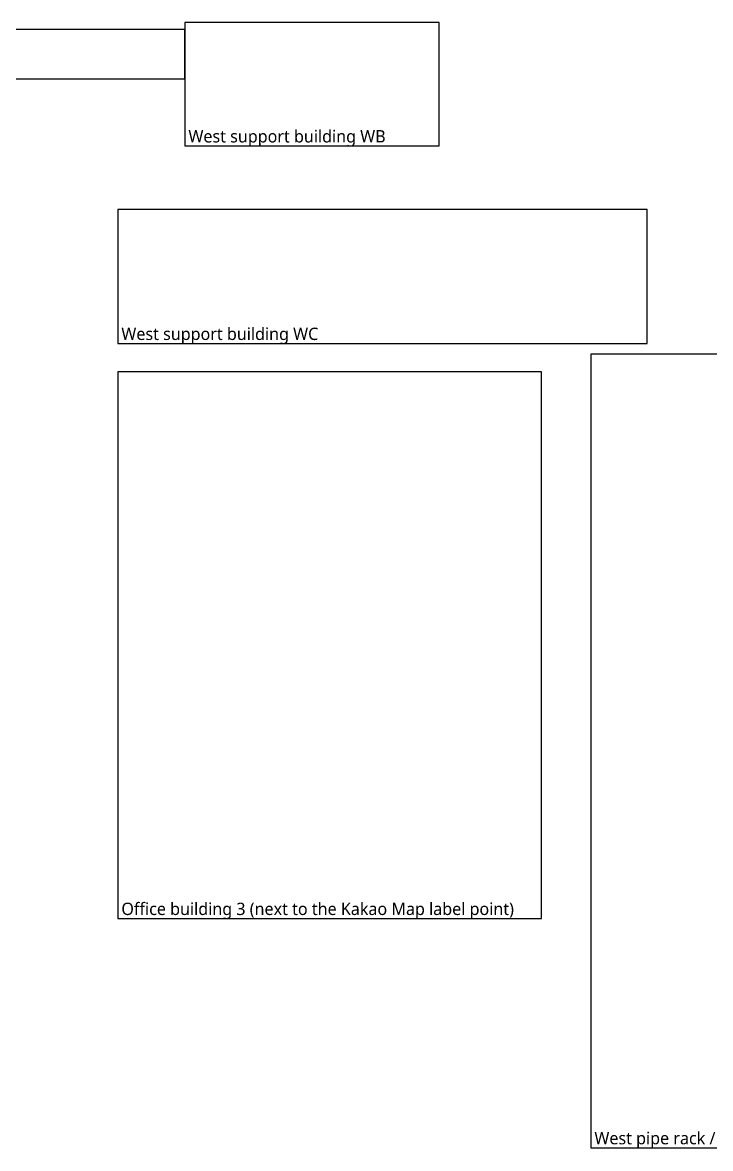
# Model space of a CAD drawing. Header units: metres. Extents: x -1640 to 1560, y -268 to 2338.
# Drawn here: x -527 to -332.1, y 1179.8 to 1499 of the extents above; entities that cross this region are included whole.
import ezdxf

# ---------------------------------------------------------------- set-up
doc = ezdxf.new("R2010")
doc.units = ezdxf.units.M
doc.layers.add('AUX', color=8, linetype='Continuous')
doc.layers.add('TEXT', color=7, linetype='Continuous')
doc.styles.add('KO', font='malgun.ttf')

msp = doc.modelspace()

# ---------------------------------------------------------------- linework, layer by layer
at = {"layer": 'AUX'}
for points in [[(-600, 1483), (-481, 1483), (-481, 1497), (-600, 1497)], [(-481, 1464), (-409, 1464), (-409, 1499), (-481, 1499)], [(-500, 1408), (-350, 1408), (-350, 1446), (-500, 1446)], [(-366, 1180), (-319, 1180), (-319, 1405), (-366, 1405)], [(-500, 1245), (-380, 1245), (-380, 1400), (-500, 1400)]]:
    msp.add_lwpolyline(points, close=True, dxfattribs=at)

# ---------------------------------------------------------------- texts
at = {"layer": 'TEXT', "style": 'KO'}
for s, p in [('West support building WB', (-480, 1465)), ('West support building WC', (-499, 1409)), ('Office building 3 (next to the Kakao Map label point)', (-499, 1246)), ('West pipe rack / utility strip', (-365, 1181))]:
    msp.add_text(s, height=3.5, dxfattribs=at).set_placement(p)

doc.saveas('drawing.dxf')
